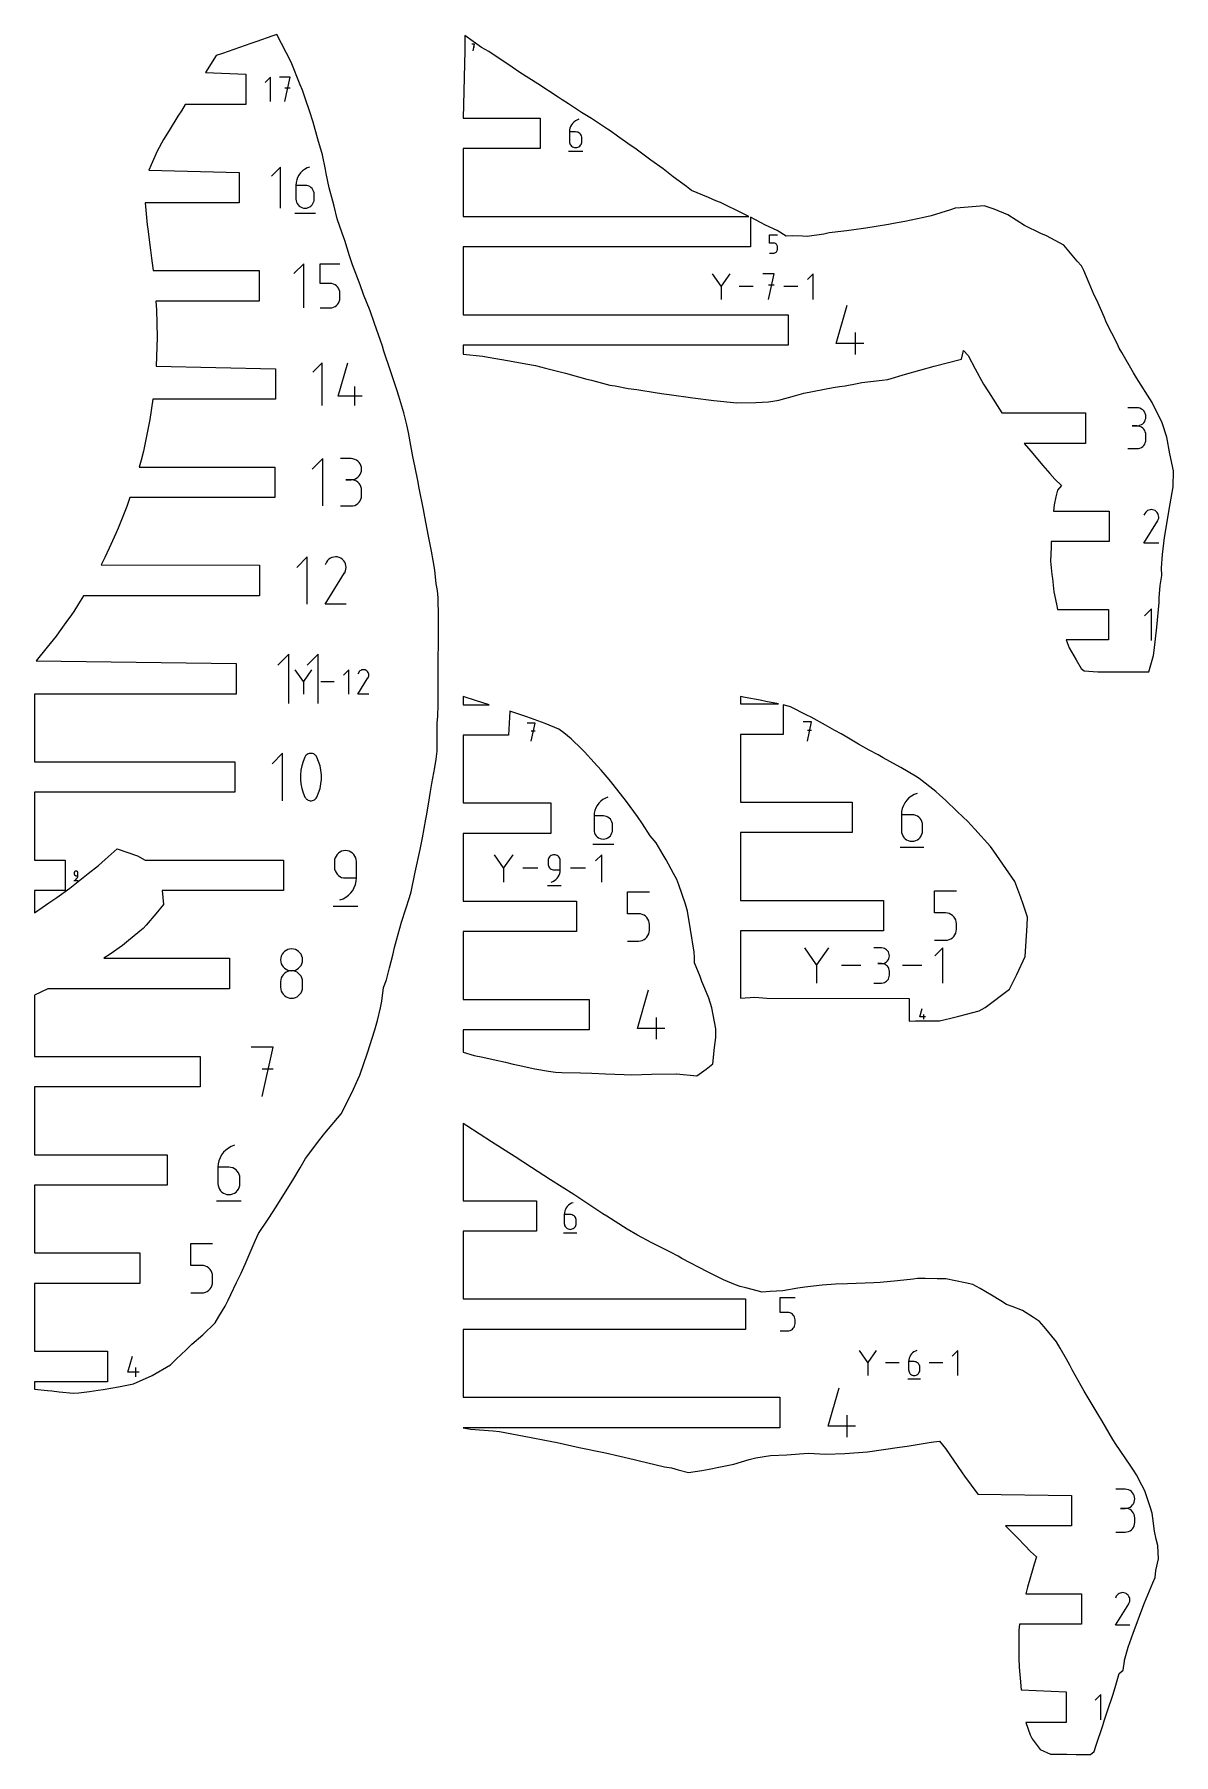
# Model space of a CAD drawing. Extents: x 1175 to 2208, y 2102 to 2749.
# Drawn here: x 1892.6 to 2039.9, y 2526.2 to 2748.6 of the extents above; entities that cross this region are included whole.
import ezdxf

# ---------------------------------------------------------------- set-up
doc = ezdxf.new("R2010")
doc.units = 0
doc.layers.add('IMPORT_-_FTPFZRFGX82OPU8', color=18, linetype='CONTINUOUS')

msp = doc.modelspace()

# ---------------------------------------------------------------- linework, layer by layer
at = {"layer": 'IMPORT_-_FTPFZRFGX82OPU8'}
for points in [[(1892.63, 2624.35), (1892.63, 2616.44), (1914.06, 2616.44), (1914.06, 2612.5), (1892.63, 2612.5), (1892.63, 2603.74), (1909.77, 2603.74), (1909.77, 2599.8), (1892.63, 2599.8), (1892.63, 2591.04), (1906.25, 2591.04), (1906.25, 2587.1), (1892.63, 2587.1), (1892.63, 2578.34), (1902.09, 2578.34), (1902.09, 2574.4), (1892.63, 2574.4), (1892.63, 2573.45), (1894.32, 2573.26), (1894.86, 2573.2), (1895.81, 2573.09), (1897.69, 2572.93), (1898.35, 2572.97), (1899.74, 2573.11), (1900.88, 2573.29), (1901.52, 2573.4), (1903.49, 2573.72), (1905.42, 2574.11), (1907.85, 2575.19), (1910.2, 2576.57), (1910.96, 2577.3), (1912.26, 2578.51), (1912.97, 2579.26), (1914.41, 2580.45), (1915.98, 2581.99), (1916.49, 2582.84), (1917.3, 2584.18), (1917.66, 2584.93), (1918.03, 2585.69), (1918.74, 2587.24), (1919.34, 2588.41), (1919.86, 2589.6), (1920.93, 2592), (1921.17, 2592.62), (1921.6, 2593.56), (1922.95, 2595.53), (1923.87, 2596.99), (1924.45, 2597.91), (1926.05, 2600.46), (1926.97, 2602.03), (1927.67, 2603.26), (1929.54, 2605.72), (1930.18, 2606.54), (1932.28, 2609.04), (1933.71, 2611.85), (1934.44, 2613.45), (1934.69, 2614.03), (1935.71, 2616.93), (1936.63, 2619.9), (1936.98, 2621.1), (1937.36, 2622.72), (1937.55, 2623.6), (1937.78, 2625.37), (1938.16, 2626.37), (1938.53, 2627.92), (1938.97, 2629.54), (1939.2, 2630.54), (1939.43, 2631.47), (1940.08, 2633.81), (1940.64, 2635.52), (1941.14, 2637), (1941.32, 2637.75), (1941.84, 2640.26), (1942.49, 2643.19), (1942.79, 2644.69), (1943.23, 2647.12), (1943.34, 2647.76), (1943.71, 2649.89), (1943.85, 2650.72), (1944.02, 2651.73), (1944.39, 2653.82), (1944.55, 2654.86), (1944.7, 2655.93), (1944.71, 2656.96), (1944.7, 2657.96), (1944.71, 2659.52), (1944.8, 2660.44), (1944.81, 2661.92), (1944.81, 2662.72), (1944.82, 2664.47), (1944.84, 2665.37), (1944.83, 2667.54), (1944.87, 2670.14), (1944.87, 2671.55), (1944.89, 2673.28), (1944.84, 2675.73), (1944.72, 2676.69), (1944.58, 2677.56), (1944.4, 2679.3), (1944.19, 2680.57), (1943.95, 2681.77), (1943.57, 2683.69), (1943.1, 2686.19), (1942.92, 2687.17), (1942.39, 2689.93), (1942.18, 2690.91), (1941.85, 2692.58), (1941.57, 2694.03), (1941.31, 2695.41), (1940.98, 2697.1), (1940.76, 2698.1), (1940.38, 2699.66), (1939.73, 2701.81), (1939.5, 2702.61), (1938.68, 2705.07), (1937.82, 2707.63), (1937.61, 2708.29), (1936.58, 2711.19), (1936.03, 2712.82), (1935.18, 2714.94), (1934.73, 2716.19), (1933.74, 2718.78), (1933.38, 2719.95), (1932.74, 2721.93), (1932.41, 2722.9), (1931.79, 2724.74), (1931.37, 2726.38), (1931.2, 2727.03), (1930.73, 2728.75), (1930.36, 2730.58), (1930.26, 2731.1), (1929.86, 2733.01), (1929.28, 2735.03), (1928.65, 2737.25), (1928.18, 2738.68), (1927.66, 2740.22), (1927.28, 2741.35), (1927, 2742.07), (1925.81, 2745.01), (1923.98, 2748.58), (1923.32, 2748.35), (1921.38, 2747.67), (1920.6, 2747.4), (1916.96, 2746.13), (1916.11, 2745.84), (1914.73, 2743.66), (1919.98, 2743.44), (1919.98, 2739.5), (1912.12, 2739.5), (1911.63, 2738.71), (1911.19, 2737.99), (1910.03, 2736.14), (1909.33, 2734.97), (1908.51, 2733.49), (1907.72, 2731.73), (1907.41, 2731.03), (1919.08, 2730.74), (1919.08, 2726.8), (1906.95, 2726.8), (1907.2, 2723.97), (1907.27, 2723.42), (1907.63, 2720.7), (1907.76, 2719.65), (1907.96, 2718.04), (1921.69, 2718.04), (1921.69, 2714.1), (1908.32, 2714.1), (1908.39, 2712.98), (1908.48, 2709.42), (1908.38, 2705.69), (1923.8, 2705.34), (1923.8, 2701.4), (1907.94, 2701.4), (1907.54, 2698.79), (1907.34, 2697.72), (1906.89, 2695.55), (1906.71, 2694.69), (1906.41, 2693.54), (1906.17, 2692.64), (1923.73, 2692.64), (1923.73, 2688.7), (1904.95, 2688.7), (1904.57, 2687.55), (1904.14, 2686.48), (1903.44, 2684.73), (1903.17, 2684.07), (1902.31, 2682.17), (1901.74, 2680.96), (1901.25, 2680.02), (1921.73, 2679.94), (1921.73, 2676), (1898.97, 2676), (1898.33, 2674.98), (1897.71, 2673.99), (1897.41, 2673.56), (1896.7, 2672.54), (1895.82, 2671.33), (1895.43, 2670.79), (1894.28, 2669.35), (1892.85, 2667.58), (1918.7, 2667.24), (1918.7, 2663.3), (1892.63, 2663.3), (1892.63, 2654.54), (1918.54, 2654.54), (1918.54, 2650.6), (1892.63, 2650.6), (1892.63, 2641.84), (1896.62, 2641.84), (1896.62, 2637.9), (1892.63, 2637.9), (1892.63, 2635.02), (1893.61, 2635.69), (1894.49, 2636.29), (1895.51, 2636.98), (1897.2, 2638.22), (1897.63, 2638.54), (1899.58, 2640.08), (1900.9, 2641.15), (1901.77, 2641.89), (1903.34, 2643.27), (1905.97, 2642.38), (1906.95, 2641.84), (1924.84, 2641.84), (1924.84, 2637.9), (1909.13, 2637.9), (1909.33, 2636.08), (1908.32, 2634.9), (1907.08, 2633.43), (1906.69, 2632.97), (1906.25, 2632.64), (1904.55, 2631.21), (1904.03, 2630.78), (1902.4, 2629.65), (1901.59, 2629.14), (1917.87, 2629.14), (1917.87, 2625.2), (1894.35, 2625.2)], [(1984.98, 2725.04), (1984.29, 2725.4), (1981.33, 2726.85), (1980.71, 2727.07), (1979.79, 2727.48), (1977.59, 2728.39), (1976.93, 2728.92), (1975.2, 2730.16), (1973.92, 2731.19), (1972.31, 2732.31), (1970.26, 2733.85), (1969.65, 2734.28), (1968.01, 2735.43), (1967.2, 2736.01), (1966.7, 2736.33), (1964.63, 2737.69), (1963.37, 2738.5), (1961.66, 2739.61), (1960.84, 2740.14), (1960.32, 2740.48), (1957.7, 2742.17), (1955.39, 2743.66), (1954.39, 2744.33), (1951.38, 2746.35), (1950.44, 2746.87), (1948.26, 2748.43), (1948.26, 2746.51), (1948.06, 2737.74), (1958.02, 2737.74), (1958.02, 2733.81), (1948.06, 2733.81), (1948.06, 2725.04)], [(2036.7, 2666.17), (2037.29, 2668.29), (2037.38, 2668.95), (2037.73, 2671.96), (2038.02, 2675.14), (2038.06, 2675.74), (2038.18, 2677.34), (2038.37, 2678.63), (2038.36, 2679.63), (2038.47, 2681.36), (2038.72, 2683.54), (2039.23, 2686.61), (2039.32, 2687.14), (2039.83, 2690.08), (2039.91, 2692.17), (2039.44, 2694.36), (2039.03, 2696.52), (2038.42, 2698.35), (2037.12, 2700.99), (2035.1, 2704.2), (2034.74, 2704.83), (2033.2, 2707.45), (2032.88, 2708), (2032.6, 2708.6), (2031.23, 2711.3), (2030.91, 2712.08), (2029.97, 2714.2), (2029.65, 2714.88), (2029, 2716.41), (2028.3, 2718.05), (2028, 2718.67), (2027.46, 2719.26), (2025.73, 2721.35), (2023.46, 2722.53), (2022.75, 2722.86), (2020.63, 2723.87), (2018.48, 2725.27), (2016.72, 2725.98), (2015.42, 2726.4), (2012.32, 2726.17), (2011.65, 2726.1), (2011.06, 2725.88), (2008.57, 2725.12), (2007.63, 2724.91), (2005.14, 2724.38), (2003.69, 2724.13), (2003.03, 2724.01), (2001.44, 2723.74), (2000.1, 2723.53), (1998.26, 2723.29), (1997.26, 2723.15), (1995.36, 2722.93), (1994.68, 2722.77), (1992.52, 2722.47), (1991.93, 2722.49), (1990.58, 2722.55), (1989.8, 2722.51), (1988.64, 2723.21), (1987.13, 2723.9), (1985.2, 2724.93), (1985.2, 2721.11), (1948.06, 2721.11), (1948.06, 2712.34), (1990.07, 2712.34), (1990.07, 2708.41), (1948.06, 2708.41), (1948.06, 2707.25), (1950.59, 2706.96), (1951.27, 2706.84), (1954.07, 2706.38), (1956.18, 2705.99), (1957.43, 2705.76), (1958.7, 2705.43), (1960.25, 2705.04), (1961.28, 2704.78), (1962.95, 2704.33), (1964.06, 2704.02), (1964.64, 2703.87), (1967.04, 2703.25), (1967.7, 2703.14), (1969.39, 2702.82), (1970.53, 2702.66), (1973.13, 2702.23), (1974, 2702.12), (1974.68, 2702.02), (1977.75, 2701.6), (1980.48, 2701.25), (1983.44, 2700.94), (1985.88, 2701), (1987.54, 2701.07), (1988.34, 2701.19), (1988.87, 2701.29), (1990.91, 2701.84), (1992.09, 2702.19), (1995.89, 2702.92), (1996.72, 2703.06), (1997.43, 2703.15), (1999, 2703.46), (1999.58, 2703.57), (2002.24, 2703.88), (2002.94, 2703.97), (2005.26, 2704.65), (2008.95, 2705.68), (2012.49, 2706.58), (2012.76, 2707.72), (2013.35, 2707.05), (2014.27, 2705.36), (2015.34, 2703.38), (2015.96, 2702.37), (2017.68, 2699.64), (2028.51, 2699.64), (2028.51, 2695.71), (2020.6, 2695.71), (2021.44, 2694.68), (2023, 2692.85), (2023.92, 2691.8), (2024.54, 2691.08), (2025.41, 2690.28), (2024.91, 2689.65), (2024.68, 2688.8), (2024.48, 2687.78), (2024.39, 2686.94), (2031.59, 2686.94), (2031.59, 2683.01), (2024.08, 2683.01), (2024.07, 2682.3), (2024, 2680.49), (2024.17, 2678.75), (2024.23, 2678.23), (2024.41, 2676.51), (2024.75, 2674.9), (2024.9, 2674.24), (2031.47, 2674.24), (2031.47, 2670.31), (2026.03, 2670.31), (2026.39, 2669.26), (2027.3, 2667.73), (2027.94, 2666.6), (2028.36, 2666.29), (2030.09, 2666.15), (2031.08, 2666.15), (2033.95, 2666.17), (2034.8, 2666.17), (2036.57, 2666.17)], [(1951.41, 2661.92), (1949.67, 2662.47), (1948.06, 2662.98), (1948.06, 2661.92)], [(1983.91, 2662.98), (1983.91, 2662.03), (1988.81, 2662.03), (1987.19, 2662.34), (1986.47, 2662.49), (1984.53, 2662.86)], [(1975.65, 2614.21), (1978.26, 2613.96), (1979.46, 2614.8), (1980.35, 2615.49), (1980.57, 2617.61), (1980.73, 2618.88), (1980.71, 2620.01), (1980.2, 2622.73), (1979.8, 2623.98), (1979.29, 2625.24), (1978.93, 2626.14), (1978.68, 2626.77), (1977.96, 2628.55), (1977.98, 2629.26), (1977.91, 2629.91), (1977.45, 2632.86), (1977.07, 2635.23), (1976.81, 2636.14), (1975.93, 2638.63), (1975.68, 2639.33), (1975.26, 2640.08), (1974.29, 2641.85), (1973.91, 2642.51), (1972.99, 2644.06), (1972.22, 2644.98), (1971.23, 2646.5), (1970.58, 2647.45), (1969.17, 2649.4), (1967.44, 2651.61), (1966.93, 2652.25), (1965.92, 2653.44), (1964.99, 2654.47), (1963.76, 2655.81), (1963.42, 2656.19), (1962, 2657.53), (1961.06, 2658.28), (1960.42, 2658.78), (1958.64, 2659.5), (1956.3, 2660.37), (1954.1, 2661.07), (1953.9, 2657.98), (1948.06, 2657.98), (1948.06, 2649.22), (1959.4, 2649.22), (1959.4, 2645.28), (1948.06, 2645.28), (1948.06, 2636.52), (1962.72, 2636.52), (1962.72, 2632.58), (1948.06, 2632.58), (1948.06, 2623.82), (1964.36, 2623.82), (1964.36, 2619.88), (1948.06, 2619.88), (1948.06, 2617), (1949.49, 2616.59), (1950.6, 2616.36), (1951.92, 2616.06), (1953.52, 2615.69), (1954.52, 2615.47), (1955.15, 2615.33), (1957.32, 2614.86), (1959.08, 2614.56), (1959.99, 2614.42), (1960.81, 2614.39), (1963.22, 2614.31), (1964.7, 2614.27), (1966.48, 2614.2), (1968.86, 2614.11), (1969.85, 2614.08), (1972.41, 2614.15), (1975.58, 2614.22)], [(1983.91, 2658.09), (1983.91, 2649.33), (1998.34, 2649.33), (1998.34, 2645.39), (1983.91, 2645.39), (1983.91, 2636.63), (2002.41, 2636.63), (2002.41, 2632.69), (1983.91, 2632.69), (1983.91, 2623.99), (1985.76, 2624.13), (1987.33, 2623.97), (2005.73, 2623.93), (2005.73, 2621.03), (2006.54, 2621.05), (2007.51, 2621.06), (2009.66, 2621.07), (2011.11, 2621.41), (2012.13, 2621.67), (2013.15, 2621.93), (2014.77, 2622.36), (2015.55, 2622.79), (2018.69, 2625.13), (2019.65, 2627.05), (2020.71, 2629.39), (2020.97, 2633.37), (2021.02, 2634.47), (2020.44, 2636.15), (2020.15, 2637), (2019.89, 2637.69), (2019.38, 2639.06), (2018.61, 2640.19), (2016.68, 2642.97), (2016.23, 2643.58), (2014.2, 2645.83), (2013.28, 2646.85), (2012.72, 2647.37), (2011.9, 2648.15), (2010.46, 2649.53), (2009.65, 2650.29), (2009.17, 2650.7), (2007.02, 2652.39), (2006.54, 2652.68), (2004.63, 2653.82), (2004.09, 2654.1), (2002.37, 2655.07), (2001.71, 2655.42), (2000.54, 2656.05), (1999.19, 2656.81), (1997.44, 2657.87), (1996.91, 2658.16), (1996.12, 2658.6), (1994.91, 2659.27), (1993.07, 2660.3), (1992.5, 2660.59), (1990.38, 2661.63), (1989.43, 2661.89), (1989.43, 2658.09)], [(1928, 2649.58), (1928.14, 2649.53), (1928.29, 2649.5), (1928.44, 2649.5), (1928.58, 2649.53), (1928.72, 2649.57), (1928.85, 2649.64), (1928.96, 2649.74), (1929.06, 2649.85), (1929.14, 2649.98), (1929.37, 2650.53), (1929.55, 2651.1), (1929.67, 2651.68), (1929.73, 2652.27), (1929.73, 2652.86), (1929.67, 2653.45), (1929.55, 2654.03), (1929.37, 2654.6), (1929.14, 2655.16), (1929.11, 2655.21), (1929.07, 2655.26), (1929.04, 2655.32), (1928.99, 2655.36), (1928.95, 2655.41), (1928.9, 2655.45), (1928.85, 2655.49), (1928.8, 2655.52), (1928.74, 2655.55), (1928.6, 2655.6), (1928.45, 2655.63), (1928.31, 2655.63), (1928.16, 2655.61), (1928.02, 2655.56), (1927.9, 2655.49), (1927.78, 2655.4), (1927.68, 2655.29), (1927.6, 2655.16), (1927.37, 2654.6), (1927.19, 2654.03), (1927.07, 2653.45), (1927.02, 2652.86), (1927.02, 2652.27), (1927.07, 2651.69), (1927.19, 2651.1), (1927.37, 2650.53), (1927.6, 2649.98), (1927.63, 2649.92), (1927.67, 2649.87), (1927.7, 2649.82), (1927.75, 2649.77), (1927.79, 2649.73), (1927.84, 2649.69), (1927.89, 2649.65), (1927.94, 2649.61)], [(1927.29, 2628.94), (1927.27, 2629.19), (1927.2, 2629.43), (1927.1, 2629.65), (1926.96, 2629.85), (1926.79, 2630.02), (1926.59, 2630.16), (1926.37, 2630.27), (1926.13, 2630.33), (1925.87, 2630.35), (1925.62, 2630.33), (1925.38, 2630.27), (1925.16, 2630.16), (1924.96, 2630.02), (1924.79, 2629.85), (1924.65, 2629.65), (1924.54, 2629.43), (1924.48, 2629.19), (1924.46, 2628.94), (1924.48, 2628.68), (1924.54, 2628.44), (1924.65, 2628.22), (1924.79, 2628.03), (1924.96, 2627.85), (1925.16, 2627.71), (1925.38, 2627.61), (1925.62, 2627.54), (1925.87, 2627.52), (1926.13, 2627.54), (1926.37, 2627.61), (1926.59, 2627.71), (1926.79, 2627.85), (1926.96, 2628.03), (1927.1, 2628.22), (1927.2, 2628.44), (1927.27, 2628.68)], [(1924.46, 2625.4), (1924.48, 2625.14), (1924.54, 2624.9), (1924.65, 2624.68), (1924.79, 2624.48), (1924.96, 2624.31), (1925.16, 2624.17), (1925.38, 2624.07), (1925.62, 2624), (1925.87, 2623.98), (1926.13, 2624), (1926.37, 2624.07), (1926.59, 2624.17), (1926.79, 2624.31), (1926.96, 2624.48), (1927.1, 2624.68), (1927.2, 2624.9), (1927.27, 2625.14), (1927.29, 2625.4), (1927.29, 2626.1), (1927.27, 2626.36), (1927.2, 2626.6), (1927.1, 2626.82), (1926.96, 2627.02), (1926.79, 2627.19), (1926.59, 2627.33), (1926.37, 2627.43), (1926.13, 2627.5), (1925.87, 2627.52), (1925.62, 2627.5), (1925.38, 2627.43), (1925.16, 2627.33), (1924.96, 2627.19), (1924.79, 2627.02), (1924.65, 2626.82), (1924.54, 2626.6), (1924.48, 2626.36), (1924.46, 2626.1)], [(2033.54, 2538.38), (2034.03, 2540.08), (2034.68, 2541.9), (2035.95, 2545.25), (2036.16, 2545.8), (2037.24, 2548.39), (2037.51, 2549.1), (2037.63, 2550.01), (2037.96, 2551.5), (2037.93, 2552.32), (2037.86, 2553.24), (2037.64, 2554.05), (2037.43, 2555.07), (2037.21, 2556.76), (2037.15, 2557.39), (2036.87, 2558.23), (2036.19, 2560.27), (2035.79, 2561.03), (2035.1, 2562.36), (2034.73, 2562.98), (2034.29, 2563.61), (2032.42, 2566.34), (2032.04, 2566.94), (2030.63, 2569.38), (2030.15, 2570.16), (2028.34, 2573.18), (2026.79, 2575.94), (2026.47, 2576.52), (2026.07, 2577.3), (2025.24, 2578.72), (2024.76, 2579.57), (2023.17, 2581.49), (2022.59, 2582.18), (2021.81, 2582.69), (2020.37, 2583.61), (2019.05, 2584.1), (2018.32, 2584.4), (2017.56, 2584.86), (2016.35, 2585.59), (2014.89, 2586.46), (2013.95, 2586.98), (2012.95, 2587.18), (2010.47, 2587.68), (2009.36, 2587.71), (2007.8, 2587.75), (2006.8, 2587.73), (2006.25, 2587.66), (2004.22, 2587.45), (2001.96, 2587.22), (2001.15, 2587.16), (1997.73, 2587.05), (1996.21, 2586.99), (1994.45, 2586.86), (1992.22, 2586.6), (1991.33, 2586.5), (1989.37, 2586.13), (1987.73, 2586.04), (1986.7, 2585.96), (1984.61, 2586.55), (1983.86, 2586.69), (1983.25, 2586.91), (1981.7, 2587.56), (1980.49, 2588.17), (1979.64, 2588.59), (1976.35, 2590.32), (1975.84, 2590.61), (1974.86, 2591.16), (1973.16, 2591.99), (1972.36, 2592.38), (1970.59, 2593.35), (1969.28, 2594.12), (1966.64, 2595.82), (1966.13, 2596.12), (1964.71, 2597.04), (1962.88, 2598.24), (1962.36, 2598.58), (1959.34, 2600.5), (1956.89, 2602.08), (1954.78, 2603.48), (1951.74, 2605.4), (1948.53, 2607.49), (1948.06, 2607.78), (1948.06, 2597.79), (1957.56, 2597.79), (1957.56, 2593.85), (1948.06, 2593.85), (1948.06, 2585.09), (1984.58, 2585.09), (1984.58, 2581.15), (1948.06, 2581.15), (1948.06, 2572.39), (1989, 2572.39), (1989, 2568.45), (1948.06, 2568.45), (1948.99, 2568.26), (1951.95, 2568.03), (1952.74, 2567.97), (1955.94, 2567.35), (1959.53, 2566.65), (1960.19, 2566.52), (1963.07, 2565.91), (1966.46, 2565.22), (1970.15, 2564.34), (1970.7, 2564.22), (1974.1, 2563.41), (1974.99, 2563.27), (1975.86, 2563.01), (1977.18, 2562.67), (1978.93, 2562.91), (1979.88, 2563.11), (1981.12, 2563.35), (1983.03, 2563.73), (1985.03, 2564.36), (1985.88, 2564.55), (1987.81, 2564.84), (1989.91, 2564.95), (1992.67, 2565.17), (1994.95, 2565.05), (1997.42, 2565.1), (2000.34, 2565.33), (2004.46, 2565.92), (2005.46, 2566.08), (2008.56, 2566.57), (2009.62, 2566.73), (2010.4, 2565.78), (2012.55, 2562.63), (2012.88, 2562.19), (2014.6, 2559.86), (2026.7, 2559.69), (2026.7, 2555.75), (2018.19, 2555.75), (2018.98, 2554.95), (2019.71, 2554.21), (2020.71, 2553.19), (2021.42, 2552.46), (2022.18, 2551.76), (2021.89, 2550.81), (2021.7, 2550.19), (2021.03, 2547.82), (2020.81, 2546.99), (2028.02, 2546.99), (2028.02, 2543.05), (2019.99, 2543.05), (2019.9, 2542.29), (2019.91, 2539.38), (2019.89, 2538.67), (2019.96, 2537.51), (2020.09, 2536.06), (2020.21, 2534.57), (2026.02, 2534.29), (2026.02, 2530.35), (2020.82, 2530.35), (2021.38, 2528.74), (2021.62, 2528.24), (2022.65, 2526.87), (2023.97, 2526.23), (2024.81, 2526.24), (2026.1, 2526.23), (2027.31, 2526.19), (2028.33, 2526.2), (2029.15, 2526.2), (2029.63, 2526.57), (2029.9, 2527.41), (2030.75, 2529.94), (2030.95, 2530.57), (2031.33, 2531.71), (2032.08, 2534.01), (2032.45, 2535.18), (2032.88, 2536.66), (2033.37, 2537.1), (2033.54, 2538.27)]]:
    msp.add_lwpolyline(points, close=True, dxfattribs=at)
for points in [[(1949.35, 2746.46), (1949.54, 2747.3), (1949.16, 2747.3)], [(1949.54, 2746.93), (1949.35, 2746.93)], [(1923.14, 2739.91), (1923.14, 2743.03), (1922.45, 2742.34)], [(1925.01, 2739.91), (1925.7, 2743.03), (1924.31, 2743.03)], [(1925.7, 2741.64), (1925.01, 2741.64)], [(1963, 2737.6), (1962.77, 2737.51), (1962.56, 2737.39), (1962.37, 2737.25), (1962.2, 2737.08), (1962.06, 2736.89), (1961.94, 2736.68), (1961.86, 2736.46), (1961.81, 2736.22), (1961.79, 2735.97), (1961.79, 2734.76), (1961.8, 2734.62), (1961.84, 2734.48), (1961.9, 2734.36), (1961.98, 2734.24), (1962.08, 2734.14), (1962.19, 2734.06), (1962.32, 2734), (1962.45, 2733.97), (1962.6, 2733.95), (1962.74, 2733.97), (1962.88, 2734), (1963.01, 2734.06), (1963.12, 2734.14), (1963.22, 2734.24), (1963.3, 2734.36), (1963.36, 2734.48), (1963.39, 2734.62), (1963.41, 2734.76), (1963.41, 2735.17), (1963.39, 2735.31), (1963.36, 2735.45), (1963.3, 2735.57), (1963.22, 2735.69), (1963.12, 2735.78), (1963.01, 2735.86), (1962.88, 2735.92), (1962.74, 2735.96), (1962.6, 2735.97), (1961.79, 2735.97)], [(1961.69, 2733.5), (1963.51, 2733.5)], [(1924.44, 2726.11), (1924.44, 2731.43), (1923.26, 2730.25)], [(1928.21, 2731.43), (1927.87, 2731.31), (1927.56, 2731.13), (1927.28, 2730.92), (1927.04, 2730.68), (1926.83, 2730.4), (1926.66, 2730.1), (1926.54, 2729.77), (1926.46, 2729.42), (1926.44, 2729.06), (1926.44, 2727.29), (1926.46, 2727.08), (1926.51, 2726.88), (1926.6, 2726.7), (1926.72, 2726.53), (1926.86, 2726.39), (1927.02, 2726.27), (1927.21, 2726.19), (1927.41, 2726.13), (1927.62, 2726.11), (1927.83, 2726.13), (1928.03, 2726.19), (1928.22, 2726.27), (1928.38, 2726.39), (1928.52, 2726.53), (1928.64, 2726.7), (1928.73, 2726.88), (1928.78, 2727.08), (1928.8, 2727.29), (1928.8, 2727.88), (1928.78, 2728.1), (1928.73, 2728.3), (1928.64, 2728.48), (1928.52, 2728.64), (1928.38, 2728.79), (1928.22, 2728.9), (1928.03, 2728.99), (1927.83, 2729.04), (1927.62, 2729.06), (1926.44, 2729.06)], [(1926.29, 2725.45), (1928.95, 2725.45)], [(1987.65, 2720.3), (1988.18, 2720.3), (1988.27, 2720.31), (1988.36, 2720.33), (1988.44, 2720.37), (1988.52, 2720.42), (1988.58, 2720.49), (1988.63, 2720.56), (1988.67, 2720.64), (1988.69, 2720.73), (1988.7, 2720.82), (1988.7, 2721.09), (1988.69, 2721.18), (1988.67, 2721.27), (1988.63, 2721.35), (1988.58, 2721.42), (1988.52, 2721.49), (1988.44, 2721.54), (1988.36, 2721.58), (1988.27, 2721.6), (1988.18, 2721.61), (1987.65, 2721.61), (1987.65, 2722.66), (1988.7, 2722.66)], [(1927.44, 2713.22), (1927.44, 2718.93), (1926.17, 2717.66)], [(1929.58, 2713.22), (1930.85, 2713.22), (1931.08, 2713.24), (1931.29, 2713.3), (1931.49, 2713.39), (1931.67, 2713.52), (1931.82, 2713.67), (1931.94, 2713.85), (1932.04, 2714.04), (1932.1, 2714.26), (1932.12, 2714.49), (1932.12, 2715.12), (1932.1, 2715.35), (1932.04, 2715.56), (1931.94, 2715.76), (1931.82, 2715.93), (1931.67, 2716.09), (1931.49, 2716.21), (1931.29, 2716.3), (1931.08, 2716.36), (1930.85, 2716.38), (1929.58, 2716.38), (1929.58, 2718.93), (1932.12, 2718.93)], [(1982.52, 2717.63), (1981.42, 2716.03), (1980.31, 2717.63)], [(1987.54, 2714.32), (1988.28, 2717.63), (1986.81, 2717.63)], [(1993.3, 2714.32), (1993.3, 2717.63), (1992.57, 2716.89)], [(1981.42, 2716.16), (1981.42, 2714.32)], [(1985.57, 2715.98), (1983.76, 2715.98)], [(1988.28, 2716.16), (1987.54, 2716.16)], [(1991.33, 2715.98), (1989.52, 2715.98)], [(1999.85, 2708.6), (1996.3, 2708.6), (1997.72, 2713.57)], [(1998.78, 2707.18), (1998.78, 2710.02)], [(1929.84, 2700.6), (1929.84, 2706.14), (1928.61, 2704.91)], [(1934.99, 2701.83), (1931.91, 2701.83), (1933.14, 2706.14)], [(1934.07, 2700.6), (1934.07, 2703.06)], [(2033.98, 2695.03), (2035.15, 2695.03), (2035.36, 2695.05), (2035.56, 2695.1), (2035.74, 2695.19), (2035.91, 2695.31), (2036.05, 2695.45), (2036.17, 2695.61), (2036.25, 2695.79), (2036.31, 2695.99), (2036.33, 2696.2), (2036.33, 2696.79), (2036.31, 2697), (2036.25, 2697.2), (2036.17, 2697.38), (2036.05, 2697.55), (2035.91, 2697.69), (2035.74, 2697.8), (2035.56, 2697.89), (2035.36, 2697.95), (2035.15, 2697.96), (2034.56, 2697.96), (2035.15, 2697.96), (2035.36, 2697.98), (2035.56, 2698.04), (2035.74, 2698.13), (2035.91, 2698.24), (2036.05, 2698.38), (2036.17, 2698.55), (2036.25, 2698.73), (2036.31, 2698.93), (2036.33, 2699.14), (2036.31, 2699.35), (2036.25, 2699.55), (2036.17, 2699.73), (2036.05, 2699.9), (2035.91, 2700.04), (2035.74, 2700.15), (2035.56, 2700.24), (2035.36, 2700.3), (2035.15, 2700.32), (2033.98, 2700.32)], [(1929.91, 2687.61), (1929.91, 2693.74), (1928.55, 2692.37)], [(1932.2, 2687.61), (1933.57, 2687.61), (1933.81, 2687.63), (1934.04, 2687.69), (1934.25, 2687.79), (1934.44, 2687.93), (1934.61, 2688.09), (1934.74, 2688.28), (1934.84, 2688.49), (1934.9, 2688.72), (1934.93, 2688.97), (1934.93, 2689.65), (1934.9, 2689.89), (1934.84, 2690.12), (1934.74, 2690.33), (1934.61, 2690.52), (1934.44, 2690.69), (1934.25, 2690.82), (1934.04, 2690.92), (1933.81, 2690.99), (1933.57, 2691.01), (1932.88, 2691.01), (1933.57, 2691.01), (1933.81, 2691.03), (1934.04, 2691.09), (1934.25, 2691.19), (1934.44, 2691.33), (1934.61, 2691.49), (1934.74, 2691.68), (1934.84, 2691.89), (1934.9, 2692.12), (1934.93, 2692.37), (1934.9, 2692.61), (1934.84, 2692.84), (1934.74, 2693.05), (1934.61, 2693.24), (1934.44, 2693.41), (1934.25, 2693.54), (1934.04, 2693.64), (1933.81, 2693.71), (1933.57, 2693.73), (1932.2, 2693.73)], [(2037.99, 2682.81), (2036.07, 2682.81), (2037.84, 2685.67), (2037.84, 2685.67), (2037.85, 2685.68), (2037.85, 2685.68), (2037.85, 2685.68), (2037.85, 2685.68), (2037.85, 2685.69), (2037.86, 2685.69), (2037.86, 2685.69), (2037.86, 2685.7), (2037.93, 2685.85), (2037.98, 2686.02), (2037.99, 2686.18), (2037.97, 2686.35), (2037.93, 2686.5), (2037.86, 2686.65), (2037.77, 2686.79), (2037.65, 2686.91), (2037.51, 2687.01), (2037.35, 2687.08), (2037.19, 2687.13), (2037.02, 2687.14), (2036.86, 2687.12), (2036.7, 2687.08), (2036.55, 2687.01), (2036.42, 2686.92), (2036.3, 2686.8), (2036.2, 2686.66), (2036.07, 2686.42)], [(1927.9, 2674.91), (1927.9, 2681.03), (1926.54, 2679.67)], [(1932.92, 2674.91), (1930.2, 2674.91), (1932.71, 2678.96), (1932.72, 2678.96), (1932.72, 2678.96), (1932.72, 2678.97), (1932.73, 2678.97), (1932.73, 2678.98), (1932.73, 2678.98), (1932.73, 2678.98), (1932.74, 2678.99), (1932.74, 2678.99), (1932.84, 2679.22), (1932.9, 2679.45), (1932.92, 2679.68), (1932.9, 2679.91), (1932.84, 2680.14), (1932.74, 2680.35), (1932.61, 2680.54), (1932.44, 2680.71), (1932.24, 2680.85), (1932.02, 2680.96), (1931.79, 2681.02), (1931.55, 2681.03), (1931.32, 2681.01), (1931.1, 2680.95), (1930.89, 2680.86), (1930.69, 2680.72), (1930.52, 2680.55), (1930.38, 2680.35), (1930.2, 2680.01)], [(2037.05, 2670.23), (2037.05, 2674.32), (2036.15, 2673.41)], [(1925.51, 2662.08), (1925.51, 2668.46), (1924.09, 2667.04)], [(1928.46, 2666.45), (1927.41, 2664.93), (1926.36, 2666.45)], [(1929.32, 2662.08), (1929.32, 2668.46), (1927.9, 2667.04)], [(1933.27, 2663.29), (1933.27, 2666.45), (1932.57, 2665.75)], [(1935.86, 2663.29), (1934.45, 2663.29), (1935.75, 2665.38), (1935.75, 2665.38), (1935.75, 2665.38), (1935.76, 2665.39), (1935.76, 2665.39), (1935.76, 2665.39), (1935.76, 2665.39), (1935.76, 2665.39), (1935.76, 2665.4), (1935.76, 2665.4), (1935.82, 2665.51), (1935.85, 2665.63), (1935.86, 2665.75), (1935.85, 2665.87), (1935.82, 2665.99), (1935.77, 2666.1), (1935.7, 2666.2), (1935.61, 2666.29), (1935.51, 2666.36), (1935.39, 2666.41), (1935.27, 2666.44), (1935.15, 2666.45), (1935.03, 2666.44), (1934.92, 2666.41), (1934.81, 2666.36), (1934.71, 2666.29), (1934.62, 2666.21), (1934.55, 2666.1), (1934.46, 2665.92)], [(1927.41, 2665.05), (1927.41, 2663.29)], [(1931.38, 2664.87), (1929.65, 2664.87)], [(1956.83, 2657.2), (1957.35, 2659.52), (1956.32, 2659.52)], [(1957.35, 2658.49), (1956.83, 2658.49)], [(1992.56, 2657.22), (1993.11, 2659.71), (1992.01, 2659.71)], [(1993.11, 2658.6), (1992.56, 2658.6)], [(1924.71, 2649.5), (1924.71, 2655.64), (1923.35, 2654.28)], [(1966.78, 2649.95), (1966.44, 2649.82), (1966.12, 2649.65), (1965.84, 2649.44), (1965.59, 2649.19), (1965.38, 2648.91), (1965.21, 2648.6), (1965.08, 2648.26), (1965, 2647.91), (1964.98, 2647.55), (1964.98, 2645.75), (1965, 2645.54), (1965.05, 2645.34), (1965.14, 2645.15), (1965.26, 2644.98), (1965.4, 2644.84), (1965.57, 2644.72), (1965.76, 2644.63), (1965.96, 2644.57), (1966.18, 2644.55), (1966.39, 2644.57), (1966.59, 2644.63), (1966.78, 2644.72), (1966.95, 2644.84), (1967.09, 2644.98), (1967.21, 2645.15), (1967.3, 2645.34), (1967.36, 2645.54), (1967.38, 2645.75), (1967.38, 2646.35), (1967.36, 2646.57), (1967.3, 2646.77), (1967.21, 2646.96), (1967.09, 2647.12), (1966.95, 2647.27), (1966.78, 2647.39), (1966.59, 2647.47), (1966.39, 2647.53), (1966.18, 2647.55), (1964.98, 2647.55)], [(2006.77, 2650.45), (2006.38, 2650.3), (2006.02, 2650.1), (2005.69, 2649.86), (2005.41, 2649.57), (2005.17, 2649.25), (2004.97, 2648.9), (2004.83, 2648.52), (2004.74, 2648.11), (2004.71, 2647.7), (2004.71, 2645.65), (2004.73, 2645.4), (2004.8, 2645.17), (2004.9, 2644.95), (2005.04, 2644.76), (2005.2, 2644.6), (2005.39, 2644.46), (2005.61, 2644.36), (2005.84, 2644.3), (2006.08, 2644.27), (2006.33, 2644.3), (2006.56, 2644.36), (2006.78, 2644.46), (2006.97, 2644.6), (2007.13, 2644.76), (2007.27, 2644.95), (2007.37, 2645.17), (2007.43, 2645.4), (2007.45, 2645.65), (2007.45, 2646.33), (2007.43, 2646.57), (2007.37, 2646.81), (2007.27, 2647.02), (2007.13, 2647.21), (2006.97, 2647.38), (2006.78, 2647.51), (2006.56, 2647.61), (2006.33, 2647.68), (2006.08, 2647.7), (2004.71, 2647.7)], [(1932.13, 2636.68), (1932.54, 2636.83), (1932.91, 2637.04), (1933.24, 2637.29), (1933.54, 2637.58), (1933.78, 2637.92), (1933.98, 2638.28), (1934.13, 2638.67), (1934.22, 2639.09), (1934.26, 2639.52), (1934.26, 2641.64), (1934.23, 2641.9), (1934.17, 2642.14), (1934.06, 2642.36), (1933.92, 2642.56), (1933.75, 2642.73), (1933.55, 2642.87), (1933.33, 2642.97), (1933.09, 2643.04), (1932.84, 2643.06), (1932.58, 2643.04), (1932.35, 2642.97), (1932.12, 2642.87), (1931.93, 2642.73), (1931.76, 2642.56), (1931.62, 2642.36), (1931.51, 2642.14), (1931.44, 2641.9), (1931.42, 2641.64), (1931.42, 2640.93), (1931.44, 2640.68), (1931.51, 2640.44), (1931.62, 2640.22), (1931.76, 2640.02), (1931.93, 2639.85), (1932.12, 2639.71), (1932.35, 2639.6), (1932.58, 2639.54), (1932.84, 2639.52), (1934.26, 2639.52)], [(1954.46, 2642.53), (1953.28, 2640.83), (1952.11, 2642.53)], [(1959.43, 2639), (1959.65, 2639.08), (1959.86, 2639.2), (1960.05, 2639.34), (1960.21, 2639.5), (1960.35, 2639.68), (1960.46, 2639.88), (1960.54, 2640.1), (1960.59, 2640.33), (1960.61, 2640.57), (1960.61, 2641.75), (1960.59, 2641.89), (1960.56, 2642.02), (1960.5, 2642.14), (1960.42, 2642.25), (1960.33, 2642.35), (1960.22, 2642.42), (1960.1, 2642.48), (1959.96, 2642.52), (1959.82, 2642.53), (1959.68, 2642.52), (1959.55, 2642.48), (1959.43, 2642.42), (1959.32, 2642.35), (1959.22, 2642.25), (1959.15, 2642.14), (1959.09, 2642.02), (1959.05, 2641.89), (1959.04, 2641.75), (1959.04, 2641.35), (1959.05, 2641.21), (1959.09, 2641.08), (1959.15, 2640.96), (1959.22, 2640.85), (1959.32, 2640.75), (1959.43, 2640.68), (1959.55, 2640.62), (1959.68, 2640.58), (1959.82, 2640.57), (1960.61, 2640.57)], [(1964.83, 2643.88), (1967.53, 2643.88)], [(1965.97, 2639), (1965.97, 2642.53), (1965.18, 2641.75)], [(2004.54, 2643.5), (2007.63, 2643.5)], [(1897.89, 2639.32), (1897.96, 2639.35), (1898.03, 2639.38), (1898.08, 2639.43), (1898.13, 2639.48), (1898.18, 2639.54), (1898.21, 2639.6), (1898.24, 2639.67), (1898.25, 2639.74), (1898.26, 2639.81), (1898.26, 2640.18), (1898.25, 2640.22), (1898.24, 2640.26), (1898.23, 2640.3), (1898.2, 2640.33), (1898.17, 2640.36), (1898.14, 2640.39), (1898.1, 2640.41), (1898.06, 2640.42), (1898.01, 2640.42), (1897.97, 2640.42), (1897.93, 2640.41), (1897.89, 2640.39), (1897.86, 2640.36), (1897.83, 2640.33), (1897.8, 2640.3), (1897.79, 2640.26), (1897.78, 2640.22), (1897.77, 2640.18), (1897.77, 2640.05), (1897.78, 2640.01), (1897.79, 2639.97), (1897.8, 2639.93), (1897.83, 2639.9), (1897.86, 2639.87), (1897.89, 2639.84), (1897.93, 2639.83), (1897.97, 2639.81), (1898.01, 2639.81), (1898.26, 2639.81)], [(1953.28, 2640.96), (1953.28, 2639)], [(1957.72, 2640.77), (1955.79, 2640.77)], [(1963.86, 2640.77), (1961.93, 2640.77)], [(1897.74, 2639.19), (1898.29, 2639.19)], [(1958.94, 2638.56), (1960.71, 2638.56)], [(1969.31, 2631.36), (1970.72, 2631.36), (1970.98, 2631.39), (1971.22, 2631.45), (1971.44, 2631.56), (1971.64, 2631.7), (1971.81, 2631.87), (1971.95, 2632.07), (1972.05, 2632.29), (1972.12, 2632.53), (1972.14, 2632.78), (1972.14, 2633.49), (1972.12, 2633.74), (1972.05, 2633.98), (1971.95, 2634.2), (1971.81, 2634.4), (1971.64, 2634.57), (1971.44, 2634.71), (1971.22, 2634.81), (1970.98, 2634.88), (1970.72, 2634.9), (1969.31, 2634.9), (1969.31, 2637.74), (1972.14, 2637.74)], [(2008.99, 2631.47), (2010.41, 2631.47), (2010.66, 2631.49), (2010.9, 2631.56), (2011.12, 2631.66), (2011.32, 2631.8), (2011.49, 2631.97), (2011.63, 2632.17), (2011.74, 2632.39), (2011.8, 2632.63), (2011.83, 2632.89), (2011.83, 2633.59), (2011.8, 2633.85), (2011.74, 2634.09), (2011.63, 2634.31), (2011.49, 2634.51), (2011.32, 2634.68), (2011.12, 2634.82), (2010.9, 2634.92), (2010.66, 2634.99), (2010.41, 2635.01), (2008.99, 2635.01), (2008.99, 2637.85), (2011.83, 2637.85)], [(1931.24, 2635.88), (1934.44, 2635.88)], [(1995.27, 2630.48), (1993.76, 2628.29), (1992.25, 2630.48)], [(2001.15, 2625.94), (2002.16, 2625.94), (2002.34, 2625.96), (2002.51, 2626), (2002.67, 2626.08), (2002.81, 2626.18), (2002.93, 2626.3), (2003.03, 2626.44), (2003.11, 2626.6), (2003.15, 2626.77), (2003.17, 2626.95), (2003.17, 2627.45), (2003.15, 2627.63), (2003.11, 2627.8), (2003.03, 2627.96), (2002.93, 2628.1), (2002.81, 2628.22), (2002.67, 2628.32), (2002.51, 2628.39), (2002.34, 2628.44), (2002.16, 2628.46), (2001.66, 2628.46), (2002.16, 2628.46), (2002.34, 2628.47), (2002.51, 2628.52), (2002.67, 2628.59), (2002.81, 2628.69), (2002.93, 2628.81), (2003.03, 2628.96), (2003.11, 2629.11), (2003.15, 2629.28), (2003.17, 2629.46), (2003.15, 2629.64), (2003.11, 2629.81), (2003.03, 2629.97), (2002.93, 2630.11), (2002.81, 2630.23), (2002.67, 2630.33), (2002.51, 2630.41), (2002.34, 2630.45), (2002.16, 2630.47), (2001.15, 2630.47)], [(2010.06, 2625.94), (2010.06, 2630.47), (2009.05, 2629.47)], [(1993.76, 2628.46), (1993.76, 2625.94)], [(1999.45, 2628.21), (1996.98, 2628.21)], [(2007.35, 2628.21), (2004.87, 2628.21)], [(1974.13, 2620.08), (1970.59, 2620.08), (1972.01, 2625.04)], [(2007.85, 2621.58), (2007.09, 2621.58), (2007.39, 2622.64)], [(1973.07, 2618.66), (1973.07, 2621.5)], [(2007.62, 2621.28), (2007.62, 2621.88)], [(1922.06, 2611.28), (1923.48, 2617.66), (1920.64, 2617.66)], [(1923.48, 2614.82), (1922.06, 2614.82)], [(1918.49, 2604.96), (1918.08, 2604.81), (1917.71, 2604.6), (1917.37, 2604.35), (1917.08, 2604.06), (1916.83, 2603.72), (1916.63, 2603.36), (1916.48, 2602.97), (1916.39, 2602.55), (1916.36, 2602.12), (1916.36, 2600), (1916.38, 2599.75), (1916.45, 2599.51), (1916.55, 2599.28), (1916.69, 2599.09), (1916.86, 2598.92), (1917.06, 2598.78), (1917.28, 2598.67), (1917.52, 2598.6), (1917.77, 2598.58), (1918.03, 2598.6), (1918.27, 2598.67), (1918.49, 2598.78), (1918.69, 2598.92), (1918.86, 2599.09), (1919, 2599.28), (1919.1, 2599.51), (1919.17, 2599.75), (1919.19, 2600), (1919.19, 2600.71), (1919.17, 2600.96), (1919.1, 2601.2), (1919, 2601.42), (1918.86, 2601.62), (1918.69, 2601.79), (1918.49, 2601.93), (1918.27, 2602.03), (1918.03, 2602.1), (1917.77, 2602.12), (1916.36, 2602.12)], [(1916.18, 2597.78), (1919.37, 2597.78)], [(1962.28, 2597.54), (1962.06, 2597.46), (1961.86, 2597.35), (1961.68, 2597.22), (1961.52, 2597.06), (1961.38, 2596.88), (1961.27, 2596.68), (1961.19, 2596.47), (1961.15, 2596.24), (1961.13, 2596.01), (1961.13, 2594.86), (1961.14, 2594.72), (1961.18, 2594.59), (1961.23, 2594.47), (1961.31, 2594.37), (1961.4, 2594.28), (1961.51, 2594.2), (1961.63, 2594.14), (1961.76, 2594.11), (1961.89, 2594.09), (1962.03, 2594.11), (1962.16, 2594.14), (1962.28, 2594.2), (1962.39, 2594.28), (1962.48, 2594.37), (1962.56, 2594.47), (1962.61, 2594.59), (1962.65, 2594.72), (1962.66, 2594.86), (1962.66, 2595.24), (1962.65, 2595.38), (1962.61, 2595.51), (1962.56, 2595.63), (1962.48, 2595.74), (1962.39, 2595.83), (1962.28, 2595.9), (1962.16, 2595.96), (1962.03, 2596), (1961.89, 2596.01), (1961.13, 2596.01)], [(1961.03, 2593.66), (1962.76, 2593.66)], [(1912.83, 2585.88), (1914.25, 2585.88), (1914.5, 2585.9), (1914.74, 2585.97), (1914.96, 2586.08), (1915.16, 2586.22), (1915.33, 2586.39), (1915.47, 2586.58), (1915.58, 2586.81), (1915.64, 2587.05), (1915.67, 2587.3), (1915.67, 2588.01), (1915.64, 2588.26), (1915.58, 2588.5), (1915.47, 2588.72), (1915.33, 2588.92), (1915.16, 2589.09), (1914.96, 2589.23), (1914.74, 2589.33), (1914.5, 2589.4), (1914.25, 2589.42), (1912.83, 2589.42), (1912.83, 2592.26), (1915.67, 2592.26)], [(1989.05, 2580.96), (1990.01, 2580.96), (1990.18, 2580.97), (1990.34, 2581.02), (1990.49, 2581.09), (1990.63, 2581.18), (1990.74, 2581.3), (1990.84, 2581.43), (1990.91, 2581.58), (1990.95, 2581.75), (1990.97, 2581.92), (1990.97, 2582.4), (1990.95, 2582.57), (1990.91, 2582.73), (1990.84, 2582.88), (1990.74, 2583.02), (1990.63, 2583.13), (1990.49, 2583.23), (1990.34, 2583.3), (1990.18, 2583.34), (1990.01, 2583.36), (1989.05, 2583.36), (1989.05, 2585.28), (1990.97, 2585.28)], [(1906.19, 2575.63), (1904.71, 2575.63), (1905.3, 2577.71)], [(2001.46, 2578.44), (2000.38, 2576.87), (1999.3, 2578.44)], [(2006.73, 2578.44), (2006.53, 2578.36), (2006.34, 2578.25), (2006.17, 2578.13), (2006.02, 2577.98), (2005.89, 2577.81), (2005.79, 2577.62), (2005.71, 2577.42), (2005.67, 2577.21), (2005.65, 2576.99), (2005.65, 2575.92), (2005.66, 2575.79), (2005.7, 2575.67), (2005.75, 2575.55), (2005.82, 2575.45), (2005.91, 2575.37), (2006.01, 2575.3), (2006.12, 2575.24), (2006.24, 2575.21), (2006.37, 2575.2), (2006.5, 2575.21), (2006.62, 2575.24), (2006.73, 2575.3), (2006.83, 2575.37), (2006.92, 2575.45), (2006.99, 2575.55), (2007.04, 2575.67), (2007.08, 2575.79), (2007.09, 2575.92), (2007.09, 2576.28), (2007.08, 2576.41), (2007.04, 2576.53), (2006.99, 2576.64), (2006.92, 2576.74), (2006.83, 2576.83), (2006.73, 2576.9), (2006.62, 2576.95), (2006.5, 2576.98), (2006.37, 2576.99), (2005.65, 2576.99)], [(2012.01, 2575.2), (2012.01, 2578.44), (2011.29, 2577.72)], [(1905.75, 2575.04), (1905.75, 2576.22)], [(2000.38, 2577), (2000.38, 2575.2)], [(2004.44, 2576.82), (2002.67, 2576.82)], [(2010.07, 2576.82), (2008.3, 2576.82)], [(1998.77, 2568.65), (1995.23, 2568.65), (1996.65, 2573.61)], [(2005.56, 2574.79), (2007.18, 2574.79)], [(1997.71, 2567.23), (1997.71, 2570.06)], [(2032.42, 2554.95), (2033.66, 2554.95), (2033.88, 2554.97), (2034.09, 2555.03), (2034.28, 2555.12), (2034.45, 2555.24), (2034.6, 2555.39), (2034.72, 2555.56), (2034.81, 2555.75), (2034.87, 2555.96), (2034.89, 2556.18), (2034.89, 2556.79), (2034.87, 2557.01), (2034.81, 2557.22), (2034.72, 2557.41), (2034.6, 2557.59), (2034.45, 2557.73), (2034.28, 2557.86), (2034.09, 2557.95), (2033.88, 2558), (2033.66, 2558.02), (2033.04, 2558.02), (2033.66, 2558.02), (2033.88, 2558.04), (2034.09, 2558.1), (2034.28, 2558.19), (2034.45, 2558.31), (2034.6, 2558.46), (2034.72, 2558.63), (2034.81, 2558.83), (2034.87, 2559.03), (2034.89, 2559.26), (2034.87, 2559.48), (2034.81, 2559.68), (2034.72, 2559.88), (2034.6, 2560.05), (2034.45, 2560.2), (2034.28, 2560.32), (2034.09, 2560.41), (2033.88, 2560.47), (2033.66, 2560.49), (2032.42, 2560.49)], [(2034.25, 2542.91), (2032.38, 2542.91), (2034.11, 2545.7), (2034.11, 2545.7), (2034.11, 2545.7), (2034.11, 2545.7), (2034.12, 2545.71), (2034.12, 2545.71), (2034.12, 2545.71), (2034.12, 2545.72), (2034.12, 2545.72), (2034.12, 2545.72), (2034.2, 2545.88), (2034.24, 2546.03), (2034.25, 2546.2), (2034.24, 2546.35), (2034.19, 2546.51), (2034.13, 2546.65), (2034.04, 2546.79), (2033.92, 2546.9), (2033.78, 2547), (2033.63, 2547.07), (2033.47, 2547.11), (2033.31, 2547.13), (2033.15, 2547.11), (2033, 2547.07), (2032.85, 2547), (2032.72, 2546.91), (2032.6, 2546.8), (2032.5, 2546.66), (2032.38, 2546.42)], [(2030.51, 2530.68), (2030.51, 2533.96), (2029.78, 2533.23)]]:
    msp.add_lwpolyline(points, dxfattribs=at)

doc.saveas('drawing.dxf')
